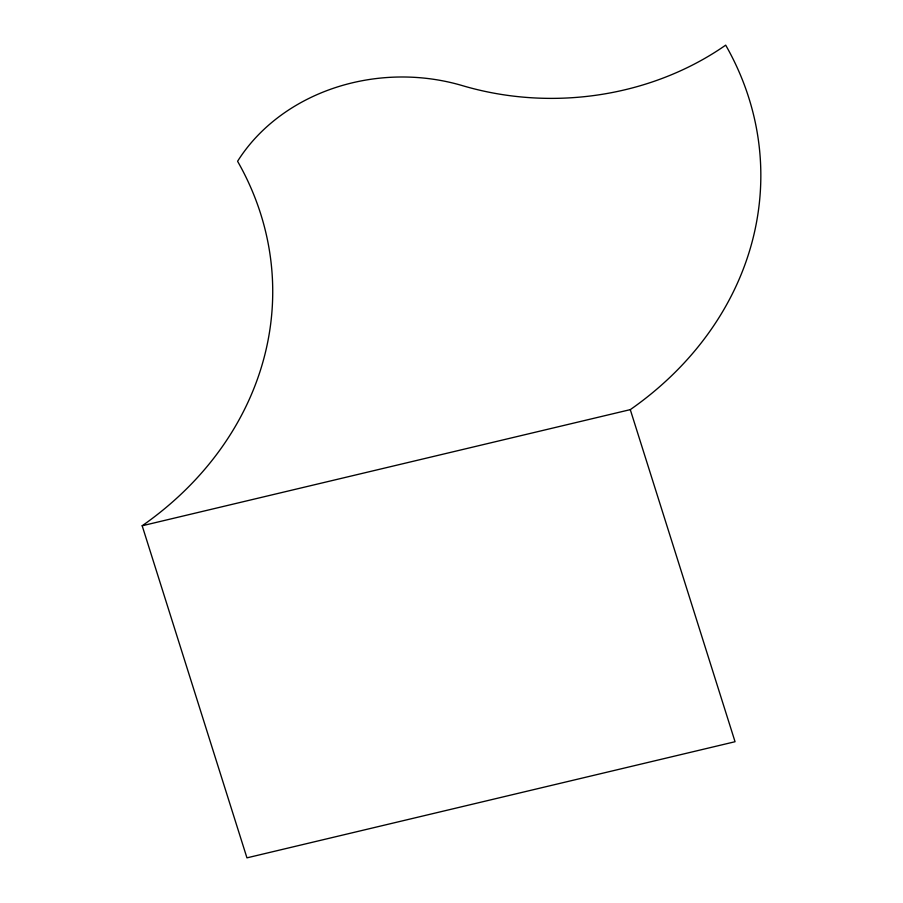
<?xml version="1.0" encoding="UTF-8"?>
<svg xmlns="http://www.w3.org/2000/svg" width="903" height="903" viewBox="0 0 903 903"><rect width="100%" height="100%" fill="white"/><g stroke="black" fill="none" stroke-linecap="round" stroke-linejoin="round"><path stroke-width="1.35" d="M142.177 525.76L630.283 409.635A351.199 299.446 -1.9 0 0 725.685 45.15A272.954 232.726 -1.9 0 1 462.404 85.627A184.81 157.573 -1.9 0 0 237.579 161.276A351.199 299.446 -1.9 0 1 142.177 525.76L246.948 857.85L735.053 741.724L630.283 409.635"/></g></svg>
